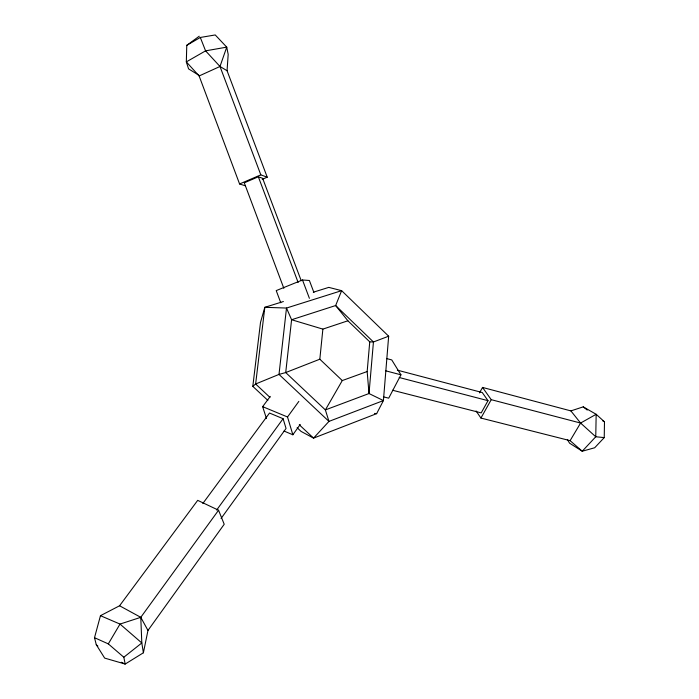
<?xml version="1.0" encoding="UTF-8"?>
<svg xmlns="http://www.w3.org/2000/svg" width="699" height="699" viewBox="0 0 699 699"><rect width="100%" height="100%" fill="white"/><g stroke="black" fill="none" stroke-linecap="round" stroke-linejoin="round"><path stroke-width="1.05" d="M567.343 439.479L569.589 443.192L582.241 451.222L594.683 447.762L604.233 437.609L604.486 421.847L596.168 414.289L583.237 406.853L570.891 410.898L482.537 387.429L479.514 392.89M199.241 36.217L186.773 45.33L186.327 61.888L188.564 68.86L199.355 75.562M262.247 179.311L267.228 177.188L227.061 70.73L228.18 54.391L226.738 47.139L215.231 34.95L200.307 37.466L186.773 45.33M313.309 292.208L328.783 287.385L341.636 290.662L388.661 336.21L383.419 400.579L376.647 413.642L313.563 438.116L301.068 431.414L297.119 427.718M299.286 424.774L313.563 438.116L328.958 421.401L383.419 400.579L369.011 393.537L367.167 371.527L369.745 341.846L347.901 320.789L335.651 305.542L341.636 290.662L286.503 308.049L264.825 307.315L260.526 322.335L252.811 386.355L267.848 400.387M367.167 371.527L342.283 380.562L319.827 359.207L322.877 329.115L347.901 320.789M143.391 652.787L147.97 630.446L224.213 524.259L218.56 510.226L197.703 500.353L119.573 605.771L100.464 615.688L94.514 637.698L96.279 644.723L104.667 658.1L125.191 664.05L143.391 652.787L141.81 642.966L140.779 617.331L218.56 510.226M267.228 177.188L260.823 174.864L219.993 66.475L226.738 47.139L205.585 50.852L186.327 61.888L199.128 75.964L239.582 183.968L245.366 185.812M386.564 358.543L391.763 359.933L400.946 374.813L388.705 398.168L383.436 396.84M397.364 370.155L482.258 392.532L488.007 400.684L481.2 412.891L392.576 390.252M570.104 440.658L580.589 423.052L596.168 414.289L595.758 436.761L582.241 451.222L570.104 440.658L480.929 418.063L491.231 399.671L482.537 387.429M342.283 380.562L325.376 409.92L328.958 421.401L278.997 374.411L286.503 308.049L291.597 319.74L285.716 372.558L325.376 409.92L369.011 393.537L373.441 341.977L335.651 305.542L291.597 319.74L322.877 329.115M121.268 662.25L125.191 664.05L123.819 657.235L108.31 643.884L120.01 624.076L140.779 617.331L147.97 630.446M284.039 431.047L292.855 434.778L300.247 424.459M221.059 518.501L286.057 428.452L283.086 418.71L269.517 413.039L202.832 503.498M292.855 434.778L287.525 416.988L298.84 401.392M216.638 510.06L283.086 418.71M266.45 418.5L262.649 406.652L270.251 396.429M252.811 386.355L255.633 383.996L278.997 374.411L285.716 372.558L319.827 359.207M123.819 657.235L141.81 642.966L120.01 624.076L100.464 615.688M199.128 75.964L219.993 66.475L227.061 70.73M239.582 183.968L260.823 174.864M301.217 280.718L262.632 178.315L258.342 176.786L244.283 182.815L283.829 288.276M313.903 292.444L309.386 280.491L302.492 279.984L276.219 290.601L280.771 302.772M388.661 336.21L373.441 341.977L369.745 341.846M283.392 301.522L264.825 307.315L255.633 383.996L269.919 397.338M604.233 437.609L595.758 436.761L580.589 423.052L570.891 410.898M374.507 413.406L376.647 413.642M399.199 377.512L488.007 400.684M385.883 370.863L400.946 374.813M491.231 399.671L580.589 423.052M262.649 406.652L287.525 416.988M94.514 637.698L108.31 643.884M119.573 605.771L140.779 617.331M602.643 420.781L604.486 421.847M583.237 406.853L587.256 410.068M96.279 644.723L97.869 646.094M219.993 66.475L205.585 50.852L200.307 37.466M476.08 410.96L480.929 418.063M302.492 279.984L309.404 298.324M258.342 176.786L298.141 282.501"/></g></svg>
